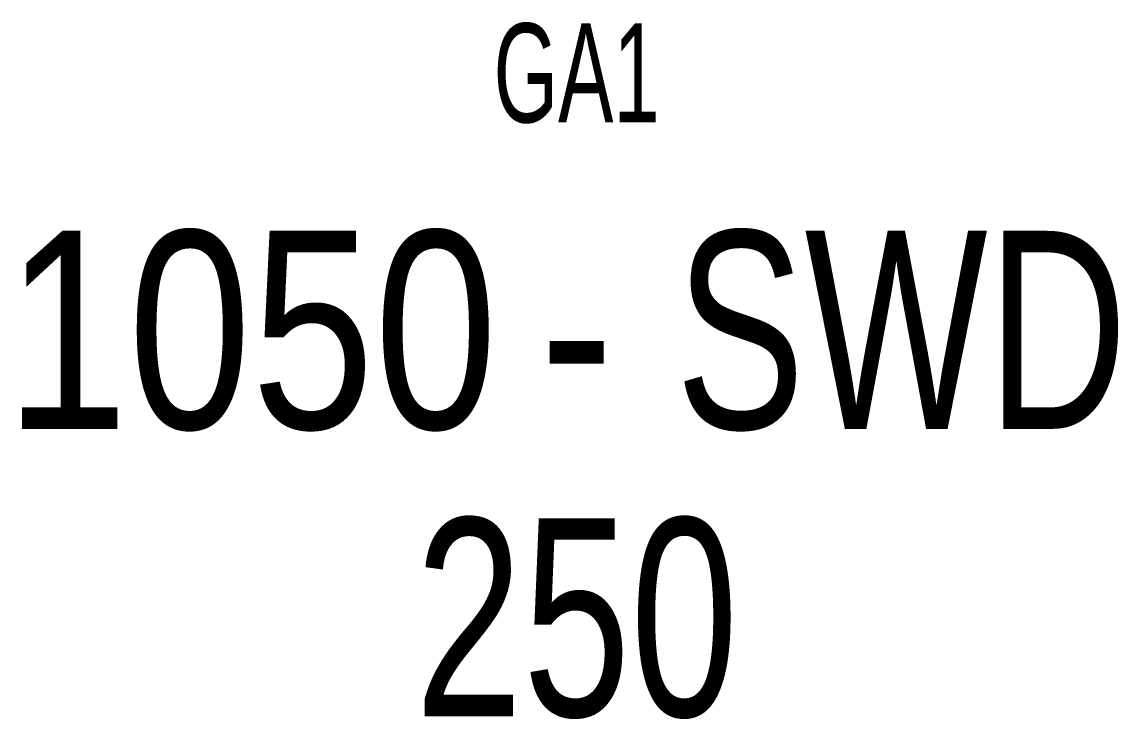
# Model space of a CAD drawing. Extents: x -1457 to 23780, y -2071 to 4205.
# Drawn here: x 4517.3 to 4589.2, y 499.5 to 545.2 of the extents above; entities that cross this region are included whole.
import ezdxf
from ezdxf.enums import TextEntityAlignment as Align

# ---------------------------------------------------------------- set-up
doc = ezdxf.new("R2010")
doc.units = 0
doc.header["$MEASUREMENT"] = 0
doc.layers.get('0').update_dxf_attribs({"color": 9, "lineweight": 9})
for name, color, linetype, lineweight in [('-M-HV-MNF-KOD', 241, 'Continuous', 9), ('-M-HV-MNF-OLCU', 241, 'Continuous', 9), ('-M-HVAC-S-MNFTXT', 61, 'Continuous', 9)]:
    doc.layers.add(name, color=color, linetype=linetype, lineweight=lineweight)
doc.layers.add('-M-HV-MNF-TIP', color=168, linetype='Continuous', lineweight=9, plot=False)
doc.styles.add('Arial', font='arial.ttf', dxfattribs={"height": 2.5})
doc.styles.add('DEBI-BLOCK', font='arial.ttf', dxfattribs={"width": 0.8})

# ---------------------------------------------------------------- blocks, each defined once
blk = doc.blocks.new('DEBI110')
at = {"layer": '-M-HV-MNF-KOD', "style": 'Arial', "width": 0.8, "flags": 9}
blk.add_attdef('ID', text='', height=0.3, dxfattribs=at).set_placement((0, 0), align=Align.MIDDLE)
at = {"layer": '-M-HV-MNF-KOD', "color": 241, "style": 'Arial', "width": 0.8, "flags": 9}
blk.add_attdef('KOD', text='', height=1, dxfattribs=at).set_placement((-1.2488, -2.8174), align=Align.TOP_LEFT)
at = {"layer": '-M-HV-MNF-OLCU', "color": 241, "style": 'Arial', "width": 0.7, "flags": 8}
blk.add_attdef('OLCU', text='', height=1, dxfattribs=at).set_placement((0, -1.7515), align=Align.TOP_CENTER)
at = {"layer": '-M-HV-MNF-OLCU', "color": 85, "style": 'Arial', "width": 0.7, "flags": 8}
blk.add_attdef('TEKRAR', text='', height=1, dxfattribs=at).set_placement((0, -2.9114), align=Align.TOP_CENTER)
at = {"layer": '-M-HV-MNF-TIP', "style": 'DEBI-BLOCK', "width": 0.6, "flags": 8}
blk.add_attdef('GRUP', text='', height=0.5, dxfattribs=at).set_placement((0, 0.0976), align=Align.BOTTOM_CENTER)
at = {"style": 'Arial', "width": 0.8, "flags": 8}
blk.add_attdef('DEBI', text='', height=1, dxfattribs=at).set_placement((-0.4, -0.3), align=Align.TOP_RIGHT)
blk.add_attdef('DUM', text='', height=1, dxfattribs=at).set_placement((0, -0.3), align=Align.TOP_CENTER)
at = {"style": 'Arial', "width": 0.7, "flags": 8}
blk.add_attdef('TIP', text='', height=1, dxfattribs=at).set_placement((0.5, -0.3), align=Align.TOP_LEFT)

msp = doc.modelspace()

# ---------------------------------------------------------------- block references
at = {"layer": '-M-HVAC-S-MNFTXT', "xscale": 13, "yscale": 13, "zscale": 13}
msp.add_blockref('DEBI110', (4553.669, 535.431), dxfattribs=at).add_auto_attribs({'DEBI': '1050', 'TIP': 'SWD', 'OLCU': '250', 'GRUP': 'GA1', 'DUM': '-'})

doc.saveas('drawing.dxf')
